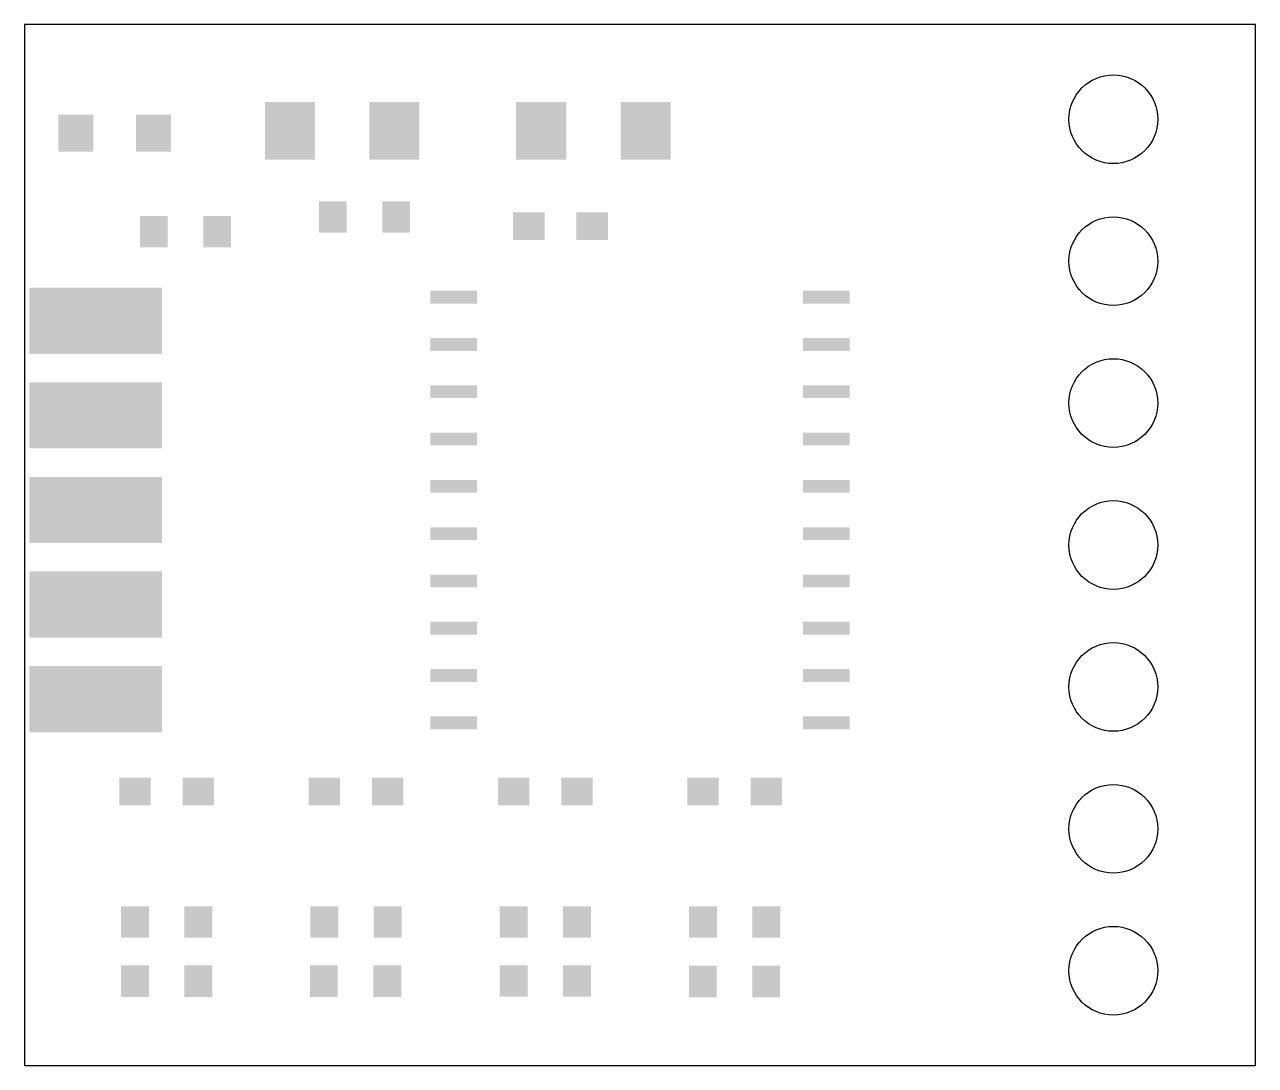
# Model space of a CAD drawing. Extents: x 0 to 1.3, y 0 to 1.1.
import ezdxf

# ---------------------------------------------------------------- set-up
doc = ezdxf.new("R2010")
doc.units = 0
doc.layers.add('20', color=7, linetype='CONTINUOUS')
doc.layers.add('31', color=253, linetype='CONTINUOUS')

# ---------------------------------------------------------------- blocks, each defined once
blk = doc.blocks.new('RECT')
blk.add_solid([(-0.5, -0.5), (0.5, -0.5), (-0.5, 0.5), (0.5, 0.5)])

msp = doc.modelspace()

# ---------------------------------------------------------------- linework, layer by layer
at = {"layer": '20'}
for p, q in [((1.3, 1.1), (0, 1.1)), ((0, 1.1), (0, 0)), ((1.3, 0), (1.3, 1.1)), ((0, 0), (1.3, 0))]:
    msp.add_line(p, q, dxfattribs=at)
for centre in [(1.15, 1), (1.15, 0.85), (1.15, 0.7), (1.15, 0.55), (1.15, 0.4), (1.15, 0.25), (1.15, 0.1)]:
    msp.add_circle(centre, 0.046875, dxfattribs=at)

# ---------------------------------------------------------------- block references
at = {"layer": '31'}
for p, xscale, yscale, rotation in [((0.280282, 0.9878), 0.052992, 0.060866, 180), ((0.390518, 0.9878), 0.052992, 0.060866, 180), ((0.545682, 0.9878), 0.052992, 0.060866, 180), ((0.655918, 0.9878), 0.052992, 0.060866, 180), ((0.0542, 0.9852), 0.037, 0.039, 180), ((0.1362, 0.9852), 0.037, 0.039, 180), ((0.075, 0.787), 0.14, 0.07, 180), ((0.45315, 0.812), 0.013622, 0.049055, 90), ((0.84685, 0.812), 0.013622, 0.049055, 90), ((0.45315, 0.762), 0.013622, 0.049055, 90), ((0.84685, 0.762), 0.013622, 0.049055, 90), ((0.075, 0.687), 0.14, 0.07, 180), ((0.45315, 0.712), 0.013622, 0.049055, 90), ((0.84685, 0.712), 0.013622, 0.049055, 90), ((0.45315, 0.662), 0.013622, 0.049055, 90), ((0.84685, 0.662), 0.013622, 0.049055, 90), ((0.075, 0.587), 0.14, 0.07, 180), ((0.45315, 0.612), 0.013622, 0.049055, 90), ((0.84685, 0.612), 0.013622, 0.049055, 90), ((0.45315, 0.562), 0.013622, 0.049055, 90), ((0.84685, 0.562), 0.013622, 0.049055, 90), ((0.075, 0.487), 0.14, 0.07, 180), ((0.45315, 0.512), 0.013622, 0.049055, 90), ((0.84685, 0.512), 0.013622, 0.049055, 90), ((0.45315, 0.462), 0.013622, 0.049055, 90), ((0.84685, 0.462), 0.013622, 0.049055, 90), ((0.075, 0.387), 0.14, 0.07, 180), ((0.45315, 0.412), 0.013622, 0.049055, 90), ((0.84685, 0.412), 0.013622, 0.049055, 90), ((0.45315, 0.362), 0.013622, 0.049055, 90), ((0.84685, 0.362), 0.013622, 0.049055, 90), ((0.516535, 0.2895), 0.033307, 0.02937, 180), ((0.583465, 0.2895), 0.033307, 0.02937, 180), ((0.116535, 0.1515), 0.02937, 0.033307, 180), ((0.183465, 0.1515), 0.02937, 0.033307, 180), ((0.316535, 0.1515), 0.02937, 0.033307, 180), ((0.383465, 0.1515), 0.02937, 0.033307, 180), ((0.516535, 0.1515), 0.02937, 0.033307, 180), ((0.583465, 0.1515), 0.02937, 0.033307, 180), ((0.716535, 0.1515), 0.02937, 0.033307, 180), ((0.783465, 0.1515), 0.02937, 0.033307, 180)]:
    msp.add_blockref('RECT', p, dxfattribs=dict(at, xscale=xscale, yscale=yscale, rotation=rotation))
for p, xscale, yscale in [((0.325535, 0.8966), 0.02937, 0.033307), ((0.392465, 0.8966), 0.02937, 0.033307), ((0.136535, 0.8812), 0.02937, 0.033307), ((0.203465, 0.8812), 0.02937, 0.033307), ((0.532535, 0.887), 0.033307, 0.02937), ((0.599465, 0.887), 0.033307, 0.02937), ((0.116535, 0.2895), 0.033307, 0.02937), ((0.183465, 0.2895), 0.033307, 0.02937), ((0.316535, 0.2895), 0.033307, 0.02937), ((0.383465, 0.2895), 0.033307, 0.02937), ((0.716535, 0.2895), 0.033307, 0.02937), ((0.783465, 0.2895), 0.033307, 0.02937), ((0.116535, 0.089), 0.02937, 0.033307), ((0.183465, 0.089), 0.02937, 0.033307), ((0.316135, 0.089), 0.02937, 0.033307), ((0.383065, 0.089), 0.02937, 0.033307), ((0.516535, 0.0892), 0.02937, 0.033307), ((0.583465, 0.0892), 0.02937, 0.033307), ((0.716335, 0.0886), 0.02937, 0.033307), ((0.783265, 0.0886), 0.02937, 0.033307)]:
    msp.add_blockref('RECT', p, dxfattribs=dict(at, xscale=xscale, yscale=yscale))

doc.saveas('drawing.dxf')
